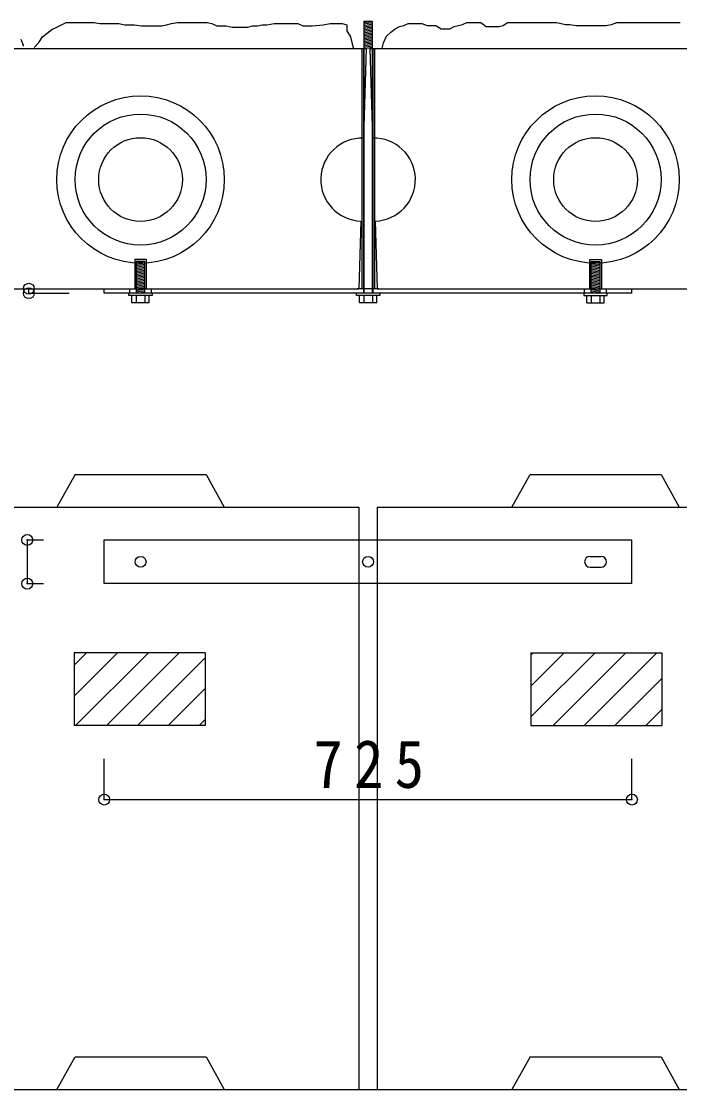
# Model space of a CAD drawing. Units: millimetres, scale not verified. Extents: x -12185 to 4464, y -2852 to 2698.
# Drawn here: x -9548 to -8644, y -112 to 1355 of the extents above; entities that cross this region are included whole.
import ezdxf

# ---------------------------------------------------------------- set-up
doc = ezdxf.new("R2010")
doc.units = ezdxf.units.MM
doc.header["$LTSCALE"] = 30
doc.header["$PDMODE"] = 32
doc.header["$PDSIZE"] = 15
doc.linetypes.add('DASHED1', pattern=[1.8, 1.2, -0.6])
doc.layers.add('0-1', color=3, linetype='Continuous')
doc.layers.add('0-3', color=7, linetype='Continuous')
doc.layers.add('0-2', color=7, linetype='Continuous', lineweight=25)
doc.styles.add('ＭＳ ゴシック', font='')
doc.styles.get('ＭＳ ゴシック').set_extended_font_data('MS Gothic')

msp = doc.modelspace()

# ---------------------------------------------------------------- linework, layer by layer
at = {"layer": '0-1'}
for p, q in [((-9499.82, 1346.91), (-9493.26, 1350.19)), ((-9493.26, 1350.19), (-9486.7, 1353.48)), ((-9486.7, 1353.48), (-9478.49, 1353.48)), ((-9478.49, 1353.48), (-9471.93, 1353.48)), ((-9471.93, 1353.48), (-9463.73, 1353.48)), ((-9463.73, 1353.48), (-9455.53, 1353.48)), ((-9455.53, 1353.48), (-9448.97, 1353.48)), ((-9448.97, 1353.48), (-9440.76, 1351.83)), ((-9440.76, 1351.83), (-9434.2, 1351.83)), ((-9434.2, 1351.83), (-9427.64, 1351.83)), ((-9427.64, 1351.83), (-9421.08, 1351.83)), ((-9421.08, 1351.83), (-9414.52, 1351.83)), ((-9414.52, 1351.83), (-9406.32, 1350.19)), ((-9406.32, 1350.19), (-9399.75, 1350.19)), ((-9399.75, 1350.19), (-9393.19, 1350.19)), ((-9393.19, 1350.19), (-9383.35, 1348.55)), ((-9355.46, 1348.55), (-9348.9, 1350.19)), ((-9348.9, 1350.19), (-9342.34, 1351.83)), ((-9342.34, 1351.83), (-9334.14, 1353.48)), ((-9334.14, 1353.48), (-9327.58, 1353.48)), ((-9327.58, 1353.48), (-9321.01, 1353.48)), ((-9321.01, 1353.48), (-9314.45, 1353.48)), ((-9314.45, 1353.48), (-9307.89, 1353.48)), ((-9307.89, 1353.48), (-9299.69, 1353.48)), ((-9299.69, 1353.48), (-9293.13, 1353.48)), ((-9293.13, 1353.48), (-9286.57, 1351.83)), ((-9286.57, 1351.83), (-9280, 1348.55)), ((-9224.23, 1348.55), (-9217.67, 1350.19)), ((-9217.67, 1350.19), (-9211.11, 1350.19)), ((-9211.11, 1350.19), (-9201.26, 1351.83)), ((-9201.26, 1351.83), (-9194.7, 1351.83)), ((-9194.7, 1351.83), (-9188.14, 1351.83)), ((-9188.14, 1351.83), (-9181.58, 1351.83)), ((-9181.58, 1351.83), (-9175.02, 1351.83)), ((-9175.02, 1351.83), (-9168.46, 1351.83)), ((-9168.46, 1351.83), (-9161.9, 1348.55)), ((-9148.77, 1348.55), (-9134.01, 1350.19)), ((-9134.01, 1350.19), (-9124.17, 1351.83)), ((-9124.17, 1351.83), (-9114.32, 1351.83)), ((-9114.32, 1351.83), (-9107.76, 1351.83)), ((-9107.76, 1351.83), (-9101.2, 1350.19)), ((-9101.2, 1350.19), (-9101.2, 1341.99)), ((-9023.13, 1349.03), (-9017.25, 1351.97)), ((-9017.25, 1351.97), (-9011.37, 1351.97)), ((-9011.37, 1351.97), (-9005.48, 1351.97)), ((-9005.48, 1351.97), (-8998.13, 1351.97)), ((-8998.13, 1351.97), (-8990.77, 1349.03)), ((-8948.11, 1349.03), (-8942.23, 1350.5)), ((-8942.23, 1350.5), (-8936.34, 1353.44)), ((-8936.34, 1353.44), (-8930.46, 1353.44)), ((-8930.46, 1353.44), (-8924.58, 1353.44)), ((-8924.58, 1353.44), (-8917.22, 1353.44)), ((-8917.22, 1353.44), (-8909.87, 1347.56)), ((-8886.33, 1349.03), (-8880.45, 1353.44)), ((-8880.45, 1353.44), (-8874.56, 1353.44)), ((-8874.56, 1353.44), (-8868.68, 1353.44)), ((-8868.68, 1353.44), (-8862.79, 1353.44)), ((-8862.79, 1353.44), (-8856.91, 1353.44)), ((-8856.91, 1353.44), (-8851.03, 1353.44)), ((-8851.03, 1353.44), (-8845.14, 1353.44)), ((-8845.14, 1353.44), (-8839.26, 1353.44)), ((-8839.26, 1353.44), (-8824.55, 1353.44)), ((-8824.55, 1353.44), (-8818.66, 1353.44)), ((-8818.66, 1353.44), (-8812.78, 1353.44)), ((-8812.78, 1353.44), (-8806.9, 1351.97)), ((-8806.9, 1351.97), (-8801.01, 1350.5)), ((-8801.01, 1350.5), (-8795.13, 1350.5)), ((-8795.13, 1350.5), (-8786.3, 1349.03)), ((-8745.11, 1349.03), (-8737.76, 1350.5)), ((-8737.76, 1350.5), (-8730.4, 1353.44)), ((-8730.4, 1353.44), (-8724.52, 1353.44)), ((-8724.52, 1353.44), (-8717.16, 1353.44)), ((-8717.16, 1353.44), (-8693.63, 1353.44)), ((-8693.63, 1353.44), (-8684.8, 1353.44)), ((-8684.8, 1353.44), (-8677.45, 1353.44)), ((-8677.45, 1353.44), (-8671.56, 1353.44)), ((-8671.56, 1353.44), (-8665.68, 1353.44)), ((-8665.68, 1353.44), (-8656.85, 1353.44)), ((-8656.85, 1353.44), (-8649.5, 1353.44)), ((-8649.5, 1353.44), (-8643.61, 1353.44)), ((-9519.5, 1333.79), (-9512.94, 1338.71)), ((-9512.94, 1338.71), (-9506.38, 1343.63)), ((-9506.38, 1343.63), (-9499.82, 1346.91)), ((-9383.35, 1348.55), (-9375.15, 1348.55)), ((-9375.15, 1348.55), (-9368.59, 1348.55)), ((-9368.59, 1348.55), (-9362.02, 1348.55)), ((-9362.02, 1348.55), (-9355.46, 1348.55)), ((-9280, 1348.55), (-9273.44, 1348.55)), ((-9273.44, 1348.55), (-9266.88, 1348.55)), ((-9266.88, 1348.55), (-9258.68, 1346.91)), ((-9258.68, 1346.91), (-9252.12, 1346.91)), ((-9252.12, 1346.91), (-9245.56, 1346.91)), ((-9245.56, 1346.91), (-9237.35, 1346.91)), ((-9237.35, 1346.91), (-9230.79, 1348.55)), ((-9230.79, 1348.55), (-9224.23, 1348.55)), ((-9161.9, 1348.55), (-9155.33, 1348.55)), ((-9155.33, 1348.55), (-9148.77, 1348.55)), ((-9101.2, 1341.99), (-9096.28, 1333.79)), ((-9046.67, 1334.32), (-9040.78, 1340.2)), ((-9040.78, 1340.2), (-9034.9, 1344.61)), ((-9034.9, 1344.61), (-9029.02, 1347.56)), ((-9029.02, 1347.56), (-9023.13, 1349.03)), ((-8990.77, 1349.03), (-8984.89, 1349.03)), ((-8984.89, 1349.03), (-8979, 1349.03)), ((-8979, 1349.03), (-8971.65, 1344.61)), ((-8971.65, 1344.61), (-8965.76, 1344.61)), ((-8965.76, 1344.61), (-8959.88, 1344.61)), ((-8959.88, 1344.61), (-8954, 1347.56)), ((-8954, 1347.56), (-8948.11, 1349.03)), ((-8909.87, 1347.56), (-8903.98, 1347.56)), ((-8903.98, 1347.56), (-8898.1, 1347.56)), ((-8898.1, 1347.56), (-8892.21, 1347.56)), ((-8892.21, 1347.56), (-8886.33, 1349.03)), ((-8786.3, 1349.03), (-8780.42, 1349.03)), ((-8780.42, 1349.03), (-8771.59, 1349.03)), ((-8771.59, 1349.03), (-8765.71, 1349.03)), ((-8765.71, 1349.03), (-8758.35, 1349.03)), ((-8758.35, 1349.03), (-8752.47, 1349.03)), ((-8752.47, 1349.03), (-8745.11, 1349.03)), ((-9549.03, 1330.51), (-9545.75, 1322.31)), ((-9545.75, 1322.31), (-9545.75, 1320.67)), ((-9530.99, 1319.03), (-9524.42, 1325.59)), ((-9524.42, 1325.59), (-9519.5, 1333.79)), ((-9096.28, 1333.79), (-9094.64, 1325.59)), ((-9094.64, 1325.59), (-9093, 1320.67)), ((-9093, 1320.67), (-9093.02, 1320.3)), ((-9093, 1320.67), (-9093.02, 1320.3)), ((-9052.55, 1318.14), (-9051.08, 1325.49)), ((-9051.08, 1325.49), (-9046.67, 1334.32)), ((-9697.13, 1317.52), (-9074.63, 1317.52)), ((-9093.02, 1320.3), (-9092.94, 1319.92)), ((-9093.02, 1320.3), (-9092.94, 1319.92)), ((-9092.94, 1319.92), (-9092.71, 1319.53)), ((-9092.94, 1319.92), (-9092.71, 1319.53)), ((-9092.71, 1319.53), (-9092.4, 1319.3)), ((-9092.71, 1319.53), (-9092.4, 1319.3)), ((-9092.4, 1319.3), (-9092.4, 1318.92)), ((-9092.4, 1319.3), (-9092.4, 1318.92)), ((-9092.4, 1318.92), (-9092.4, 1318.53)), ((-9092.4, 1318.92), (-9092.4, 1318.53)), ((-9092.4, 1318.53), (-9092.4, 1318.15)), ((-9092.4, 1318.53), (-9092.4, 1318.15)), ((-9092.4, 1318.15), (-9092.4, 1317.76)), ((-9092.4, 1318.15), (-9092.4, 1317.76)), ((-9092.4, 1317.76), (-9092.4, 1317.61)), ((-9092.4, 1317.76), (-9092.4, 1317.61)), ((-9074.63, 1317.52), (-9078.4, 1194.49)), ((-9069.63, 1317.52), (-8447.13, 1317.52)), ((-9069.63, 1317.52), (-9065.87, 1194.49)), ((-9081.89, 1080.55), (-9084.73, 987.52)), ((-9062.38, 1080.55), (-9059.53, 987.52)), ((-10309.53, 987.52), (-9084.73, 987.52)), ((-9059.53, 987.52), (-7834.73, 987.52)), ((-9474.63, 732.52), (-9499.63, 687.52)), ((-9474.63, 732.52), (-9294.63, 732.52)), ((-9294.63, 732.52), (-9269.63, 687.52)), ((-8874.63, 687.52), (-8849.63, 732.52)), ((-8849.63, 732.52), (-8669.63, 732.52)), ((-8669.63, 732.52), (-8644.63, 687.52)), ((-10309.53, 687.52), (-9084.74, 687.52)), ((-9084.74, 687.52), (-9084.74, -112.48)), ((-9059.53, 687.52), (-7834.74, 687.52)), ((-9059.53, 687.52), (-9059.53, -112.48)), ((-9475.88, 470.41), (-9458.77, 487.52)), ((-9475.88, 427.98), (-9416.35, 487.52)), ((-9473.92, 387.52), (-9373.92, 487.52)), ((-9431.5, 387.52), (-9331.5, 487.52)), ((-9295.88, 487.52), (-9295.88, 387.52)), ((-8848.38, 484.31), (-8845.17, 487.52)), ((-8848.38, 441.88), (-8802.74, 487.52)), ((-8848.38, 399.45), (-8760.32, 487.52)), ((-8848.38, 484.31), (-8845.17, 487.52)), ((-8848.38, 441.88), (-8802.74, 487.52)), ((-8848.38, 399.45), (-8760.32, 487.52)), ((-8848.38, 487.52), (-8848.38, 387.52)), ((-8817.89, 387.52), (-8717.89, 487.52)), ((-8817.89, 387.52), (-8717.89, 487.52)), ((-8775.47, 387.52), (-8675.47, 487.52)), ((-8775.47, 387.52), (-8675.47, 487.52)), ((-9389.07, 387.52), (-9295.88, 480.7)), ((-8733.04, 387.52), (-8668.38, 452.17)), ((-8733.04, 387.52), (-8668.38, 452.17)), ((-9346.64, 387.52), (-9295.88, 438.28)), ((-8690.61, 387.52), (-8668.38, 409.75)), ((-8690.61, 387.52), (-8668.38, 409.75)), ((-9295.88, 387.52), (-9475.88, 387.52)), ((-9304.22, 387.52), (-9295.88, 395.85)), ((-8848.38, 387.52), (-8668.38, 387.52)), ((-9499.63, -112.48), (-9474.63, -67.48)), ((-9474.63, -67.48), (-9294.63, -67.48)), ((-9294.63, -67.48), (-9269.63, -112.48)), ((-8849.63, -67.48), (-8874.63, -112.48)), ((-8849.63, -67.48), (-8874.63, -112.48)), ((-8849.63, -67.48), (-8669.63, -67.48)), ((-8849.63, -67.48), (-8669.63, -67.48)), ((-8669.63, -67.48), (-8644.63, -112.48)), ((-8669.63, -67.48), (-8644.63, -112.48)), ((-10309.53, -112.48), (-9084.74, -112.48)), ((-9684.53, -112.48), (-8459.74, -112.48)), ((-9059.53, -112.48), (-7834.74, -112.48))]:
    msp.add_line(p, q, dxfattribs=at)
at = {"layer": '0-1', "color": 7, "linetype": 'DASHED1'}
for p, q in [((-9078.48, 987.52), (-9078.48, 981.52)), ((-9065.78, 987.52), (-9065.78, 981.52))]:
    msp.add_line(p, q, dxfattribs=at)
at = {"layer": '0-1'}
for points in [[(-9295.88, 487.52), (-9475.88, 487.52), (-9475.88, 387.52)], [(-8848.38, 487.52), (-8668.38, 487.52), (-8668.38, 387.52)]]:
    msp.add_lwpolyline(points, dxfattribs=at)
for centre, radius in [((-9384.63, 1137.52), 115), ((-8759.63, 1137.52), 115), ((-9384.63, 1137.52), 90), ((-8759.63, 1137.52), 90), ((-9384.63, 1137.52), 57.5), ((-8759.63, 1137.52), 57.5)]:
    msp.add_circle(centre, radius, dxfattribs=at)
for centre, start, end in [((-9080.15, 1137.52), 88.24654, 268.24654), ((-9064.12, 1137.52), 271.75346, 91.75331)]:
    msp.add_arc(centre, 57, start, end, dxfattribs=at)
at = {"layer": '0-2'}
for p, q in [((-9066.13, 1354.82), (-9078.13, 1352.82)), ((-9078.13, 1354.82), (-9078.13, 981.52)), ((-9066.13, 1354.82), (-9078.13, 1354.82)), ((-9066.13, 1352.82), (-9078.13, 1350.82)), ((-9066.13, 1350.82), (-9078.13, 1348.82)), ((-9066.13, 981.52), (-9066.13, 1354.82)), ((-9066.13, 1348.82), (-9078.13, 1346.82)), ((-9066.13, 1346.82), (-9078.13, 1344.82)), ((-9066.13, 1344.82), (-9078.13, 1342.82)), ((-9066.13, 1342.82), (-9078.13, 1340.82)), ((-9066.13, 1340.82), (-9078.13, 1338.82)), ((-9066.13, 1338.82), (-9078.13, 1336.82)), ((-9066.13, 1336.82), (-9078.13, 1334.82)), ((-9066.13, 1334.82), (-9078.13, 1332.82)), ((-9066.13, 1332.82), (-9078.13, 1330.82)), ((-9066.13, 1330.82), (-9078.13, 1328.82)), ((-9066.13, 1328.82), (-9078.13, 1326.82)), ((-9066.13, 1326.82), (-9078.13, 1324.82)), ((-9066.13, 1324.82), (-9078.13, 1322.82)), ((-9066.13, 1322.82), (-9078.13, 1320.82)), ((-9066.13, 1320.82), (-9078.13, 1318.82)), ((-9080.78, 1317.52), (-9080.78, 987.52)), ((-9078.48, 1317.52), (-9078.48, 987.52)), ((-9066.13, 1318.82), (-9073.93, 1317.52)), ((-9065.78, 1317.52), (-9065.78, 987.52)), ((-9063.48, 1317.52), (-9063.48, 987.52)), ((-9378.63, 1024.82), (-9390.63, 1024.82)), ((-9378.63, 1024.82), (-9390.63, 1022.82)), ((-9390.63, 1024.82), (-9390.63, 981.52)), ((-9378.63, 1022.82), (-9390.63, 1020.82)), ((-9378.63, 1020.82), (-9390.63, 1018.82)), ((-9378.63, 1018.82), (-9390.63, 1016.82)), ((-9378.63, 1016.82), (-9390.63, 1014.82)), ((-9378.63, 1014.82), (-9390.63, 1012.82)), ((-9378.63, 1012.82), (-9390.63, 1010.82)), ((-9378.63, 981.52), (-9378.63, 1024.82)), ((-8765.63, 1024.82), (-8753.63, 1024.82)), ((-8765.63, 1024.82), (-8753.63, 1022.82)), ((-8765.63, 981.52), (-8765.63, 1024.82)), ((-8765.63, 1022.82), (-8753.63, 1020.82)), ((-8765.63, 1020.82), (-8753.63, 1018.82)), ((-8765.63, 1018.82), (-8753.63, 1016.82)), ((-8765.63, 1016.82), (-8753.63, 1014.82)), ((-8765.63, 1014.82), (-8753.63, 1012.82)), ((-8765.63, 1012.82), (-8753.63, 1010.82)), ((-8753.63, 1024.82), (-8753.63, 981.52)), ((-9378.63, 1010.82), (-9390.63, 1008.82)), ((-9378.63, 1008.82), (-9390.63, 1006.82)), ((-9378.63, 1006.82), (-9390.63, 1004.82)), ((-9378.63, 1004.82), (-9390.63, 1002.82)), ((-9378.63, 1002.82), (-9390.63, 1000.82)), ((-9378.63, 1000.82), (-9390.63, 998.82)), ((-9378.63, 998.82), (-9390.63, 996.82)), ((-8765.63, 1010.82), (-8753.63, 1008.82)), ((-8765.63, 1008.82), (-8753.63, 1006.82)), ((-8765.63, 1006.82), (-8753.63, 1004.82)), ((-8765.63, 1004.82), (-8753.63, 1002.82)), ((-8765.63, 1002.82), (-8753.63, 1000.82)), ((-8765.63, 1000.82), (-8753.63, 998.82)), ((-8765.63, 998.82), (-8753.63, 996.82)), ((-9434.63, 981.52), (-9434.63, 987.52)), ((-9378.63, 996.82), (-9390.63, 994.82)), ((-9378.63, 994.82), (-9390.63, 992.82)), ((-9378.63, 992.82), (-9390.63, 990.82)), ((-9378.63, 990.82), (-9390.63, 988.82)), ((-9378.63, 988.82), (-9390.63, 986.82)), ((-9378.63, 986.82), (-9390.63, 984.82)), ((-9378.63, 984.82), (-9390.63, 982.82)), ((-9057.13, 987.52), (-9087.13, 987.52)), ((-8765.63, 996.82), (-8753.63, 994.82)), ((-8765.63, 994.82), (-8753.63, 992.82)), ((-8765.63, 992.82), (-8753.63, 990.82)), ((-8765.63, 990.82), (-8753.63, 988.82)), ((-8765.63, 988.82), (-8753.63, 986.82)), ((-8765.63, 986.82), (-8753.63, 984.82)), ((-8765.63, 984.82), (-8753.63, 982.82)), ((-8709.63, 981.52), (-8709.63, 987.52)), ((-8709.63, 981.52), (-9434.63, 981.52)), ((-9396.63, 968.32), (-9396.63, 978.32)), ((-9390.63, 978.32), (-9390.63, 968.32)), ((-9378.63, 982.82), (-9386.43, 981.52)), ((-9378.63, 978.32), (-9378.63, 968.32)), ((-9372.63, 968.32), (-9372.63, 978.32)), ((-9084.13, 968.32), (-9084.13, 978.32)), ((-9078.13, 978.32), (-9078.13, 968.32)), ((-9066.13, 978.32), (-9066.13, 968.32)), ((-9060.13, 968.32), (-9060.13, 978.32)), ((-8771.63, 968.32), (-8771.63, 978.32)), ((-8765.63, 982.82), (-8757.83, 981.52)), ((-8765.63, 978.32), (-8765.63, 968.32)), ((-8753.63, 978.32), (-8753.63, 968.32)), ((-8747.63, 968.32), (-8747.63, 978.32)), ((-9372.63, 968.32), (-9396.63, 968.32)), ((-9060.13, 968.32), (-9084.13, 968.32)), ((-8771.63, 968.32), (-8747.63, 968.32)), ((-9434.63, 582.52), (-9434.63, 642.52)), ((-9434.63, 642.52), (-8709.63, 642.52)), ((-8709.63, 582.52), (-8709.63, 642.52)), ((-8767.13, 620.02), (-8752.13, 620.02)), ((-8767.13, 605.02), (-8752.13, 605.02)), ((-8709.63, 582.52), (-9434.63, 582.52))]:
    msp.add_line(p, q, dxfattribs=at)
at = {"layer": '0-2', "linetype": 'DASHED1'}
for p, q in [((-9399.63, 981.52), (-9399.63, 987.52)), ((-9369.63, 981.52), (-9369.63, 987.52)), ((-8774.63, 981.52), (-8774.63, 987.52)), ((-8744.63, 981.52), (-8744.63, 987.52))]:
    msp.add_line(p, q, dxfattribs=at)
at = {"layer": '0-2'}
for points in [[(-9376.63, 987.52), (-9376.63, 1027.52), (-9392.63, 1027.52), (-9392.63, 987.52)], [(-8767.63, 987.52), (-8767.63, 1027.52), (-8751.63, 1027.52), (-8751.63, 987.52)], [(-9368.63, 981.52), (-9368.63, 978.32), (-9400.63, 978.32), (-9400.63, 981.52)], [(-9056.13, 981.52), (-9056.13, 978.32), (-9088.13, 978.32), (-9088.13, 981.52)], [(-8775.63, 981.52), (-8775.63, 978.32), (-8743.63, 978.32), (-8743.63, 981.52)]]:
    msp.add_lwpolyline(points, dxfattribs=at)
for centre in [(-9384.63, 612.52), (-9072.13, 612.52)]:
    msp.add_circle(centre, 7.5, dxfattribs=at)
for centre, start, end in [((-8767.13, 612.52), 90, 270), ((-8752.13, 612.52), 270, 90)]:
    msp.add_arc(centre, 7.5, start, end, dxfattribs=at)
at = {"layer": '0-3'}
for p, q in [((-9538.17, 981.52), (-9538.17, 987.52)), ((-9538.17, 987.52), (-9482.53, 987.52)), ((-9538.17, 981.52), (-9482.53, 981.52)), ((-9540.32, 642.52), (-9540.32, 582.52)), ((-9540.32, 642.52), (-9518.08, 642.52)), ((-9540.32, 582.52), (-9518.08, 582.52)), ((-9434.63, 285.9), (-9434.63, 341.94)), ((-8709.63, 285.9), (-8709.63, 341.94)), ((-9434.63, 285.9), (-8709.63, 285.9))]:
    msp.add_line(p, q, dxfattribs=at)
for p in [(-9538.17, 987.52), (-9538.17, 981.52), (-9540.32, 642.52), (-9540.32, 582.52), (-9434.63, 285.9), (-8709.63, 285.9)]:
    msp.add_point(p, dxfattribs=at)

# ---------------------------------------------------------------- texts
at = {"layer": '0-3', "insert": (-9147.13, 300.9), "char_height": 65.98, "attachment_point": 7, "style": 'ＭＳ ゴシック'}
msp.add_mtext('\\T1.38;\\W0.9;725', dxfattribs=at)

doc.saveas('drawing.dxf')
